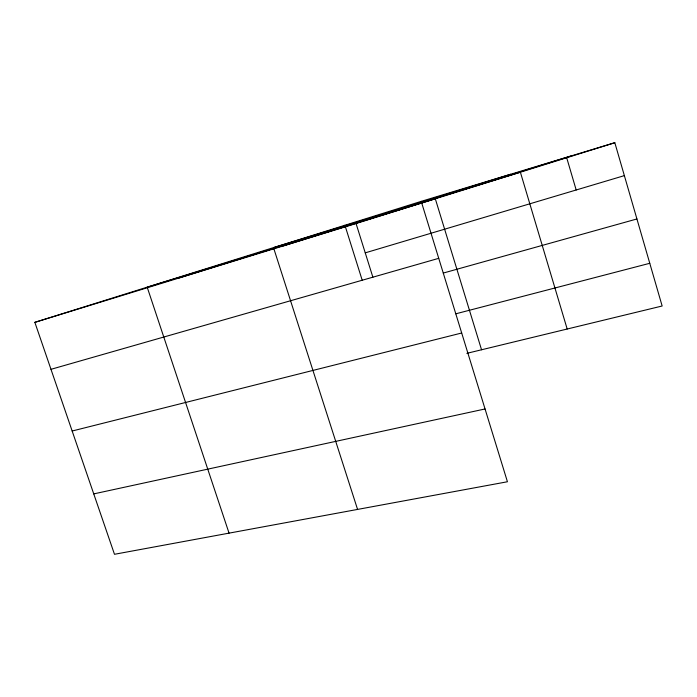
<?xml version="1.0" encoding="UTF-8"?>
<svg xmlns="http://www.w3.org/2000/svg" width="697" height="697" viewBox="0 0 697 697"><rect width="100%" height="100%" fill="white"/><g stroke="black" fill="none" stroke-linecap="round" stroke-linejoin="round"><path stroke-width="1.05" d="M421.215 201.363L507.433 481.758L114.482 554.289L34.85 322.345L421.215 201.363L614.824 142.711L662.15 306L466.842 353.344M177.326 278.521L510.648 174.267M281.109 246.59L572.167 155.631M34.85 322.345L356.054 223.537L614.824 142.711M365.245 252.854L624.364 175.627M50.977 369.323L438.735 258.334M443.292 273.058L636.927 218.963M455.812 313.807L649.77 263.292M72.157 431.016L461.693 333M93.746 493.894L485.051 408.965M229.052 533.144L147.189 287.173L435.311 198.784L481.549 349.781M357.57 509.42L273.503 247.618L520.389 172.211L567.184 329.019M356.054 223.537L372.895 277.249M344.919 225.253L362.205 280.238M566.696 157.74L576.184 189.985"/></g></svg>
